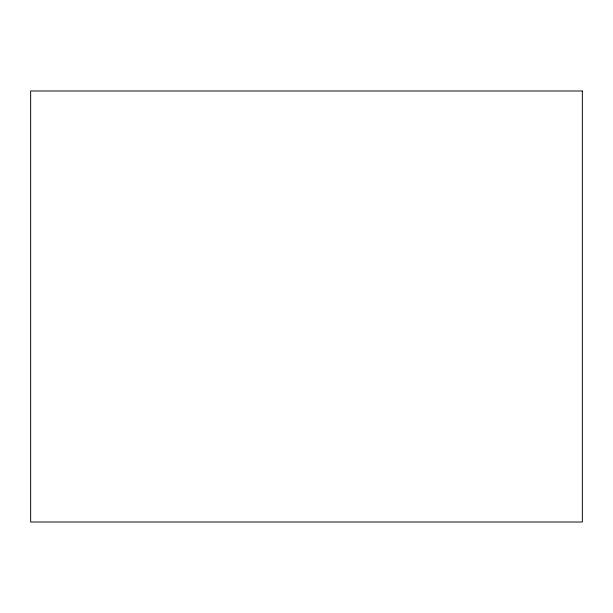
<?xml version="1.0" encoding="UTF-8"?>
<svg xmlns="http://www.w3.org/2000/svg" width="613" height="613" viewBox="0 0 613 613"><rect width="100%" height="100%" fill="white"/><g stroke="black" fill="none" stroke-linecap="round" stroke-linejoin="round"><path stroke-width="0.92" d="M582.35 90.992L30.65 90.992L30.65 522.008L582.35 522.008L582.35 90.992"/></g></svg>
